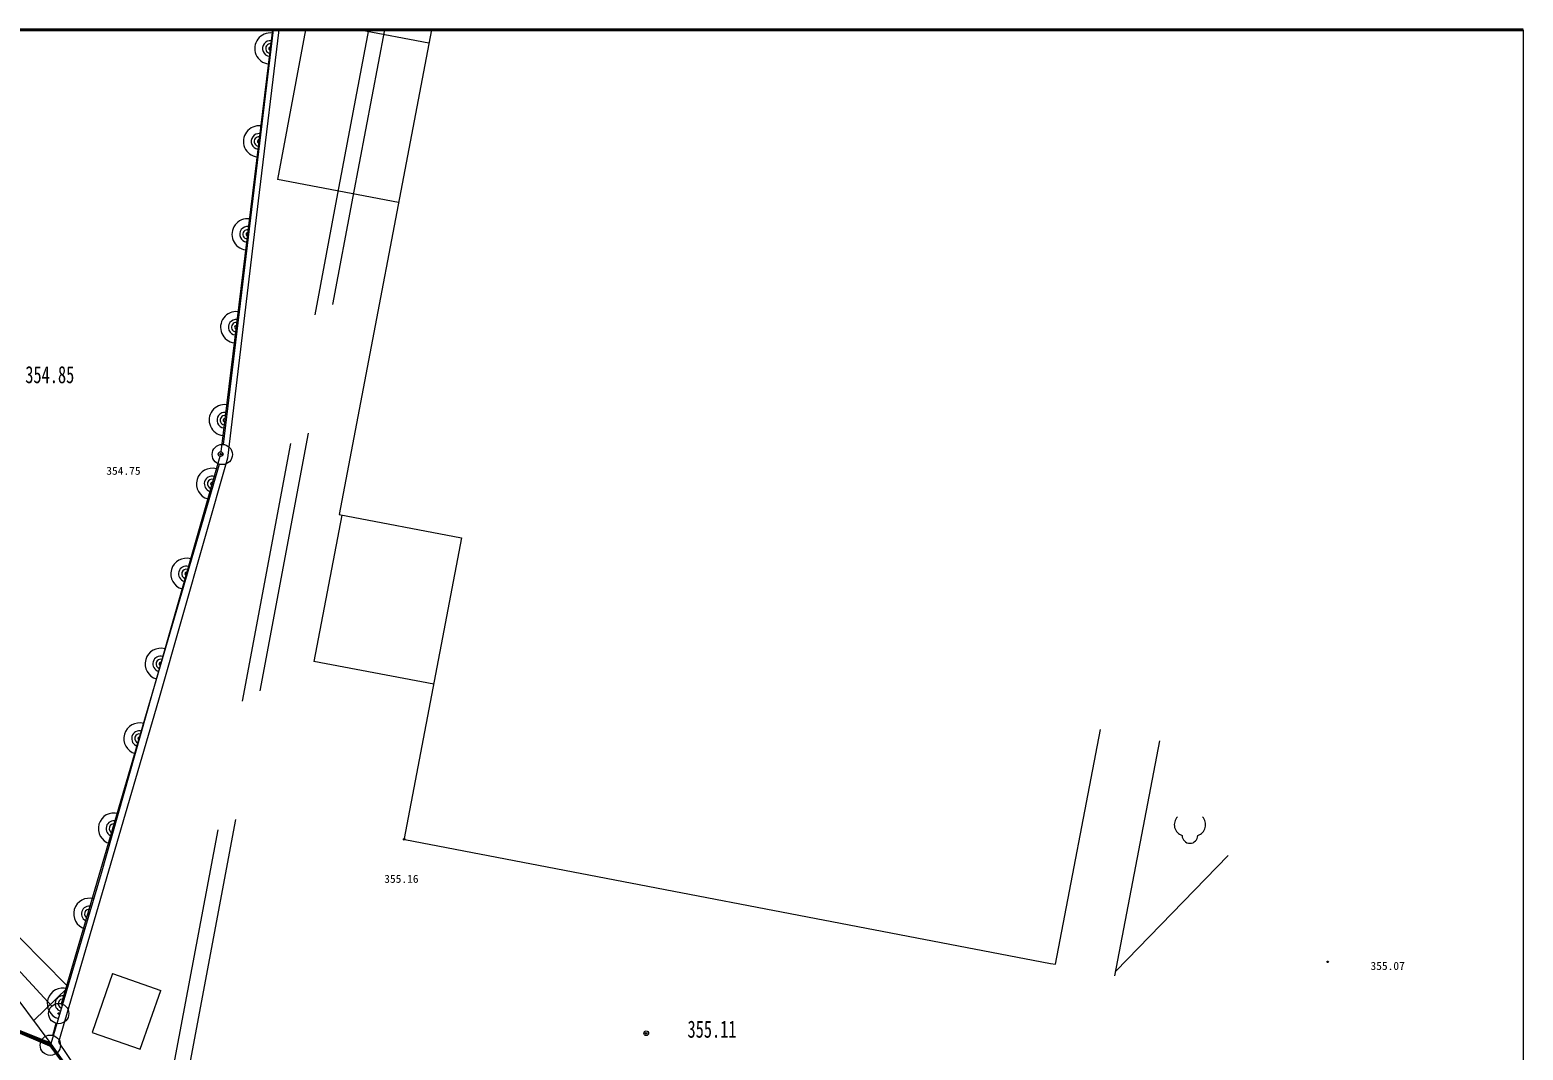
# Model space of a CAD drawing. Units: millimetres, scale not verified. Extents: x -107452 to -15605, y -69331 to 60056.
# Drawn here: x -63487 to -15605, y 27359 to 60056 of the extents above; entities that cross this region are included whole.
import ezdxf
from ezdxf.enums import TextEntityAlignment as Align

# ---------------------------------------------------------------- set-up
doc = ezdxf.new("R2010")
doc.units = ezdxf.units.MM
doc.header["$LTSCALE"] = 1000
doc.linetypes.add('USER1', pattern=[12.6, 8.4, -4.2])
doc.linetypes.add('USER3', pattern=[50.5, 30, -9, 2.5, -9])
for name, color, linetype, lineweight in [('0-0_0', 7, 'Continuous', 18), ('0-6_現況図_全図面_', 7, 'Continuous', 18), ('0-7', 7, 'Continuous', 40), ('8-0', 6, 'Continuous', 40)]:
    doc.layers.add(name, color=color, linetype=linetype, lineweight=lineweight)
doc.styles.add('ＭＳ ゴシック', font='')
doc.styles.get('ＭＳ ゴシック').set_extended_font_data('MS Gothic')

msp = doc.modelspace()

# ---------------------------------------------------------------- linework, layer by layer
at = {"layer": '0-0_0'}
msp.add_lwpolyline([(-15605, 60056), (-15605, -69331), (-30762, -69331), (-107452, -69331)], dxfattribs=at)
for centre, radius in [((-57316, 46447), 325), ((-57371, 46459), 75), ((-57371, 46459), 25), ((-57316, 46447), 25), ((-51484, 34115), 25), ((-51484, 34115), 25), ((-21874, 30189), 25), ((-21874, 30189), 25), ((-62562, 28532), 325), ((-62562, 28532), 25), ((-62831, 27516), 325), ((-43724, 27898), 75), ((-43724, 27898), 25), ((-62831, 27516), 25)]:
    msp.add_circle(centre, radius, dxfattribs=at)
at = {"layer": '0-6_現況図_全図面_'}
for p, q in [((-55704, 60056), (-57362, 46534)), ((-55704, 60056), (-57362, 46534)), ((-57278, 46770), (-55677, 60056)), ((-54648, 60056), (-55550, 55263)), ((-50694, 59626), (-52952, 60056)), ((-51664, 54524), (-55550, 55263)), ((-62471, 28844), (-57408, 46135)), ((-53487, 44508), (-54378, 39817)), ((-50539, 39087), (-54378, 39817)), ((-30604, 30109), (-29161, 37634)), ((-28693, 29741), (-27250, 37266)), ((-69946, 36497), (-62783, 28771)), ((-51460, 34111), (-30762, 30139)), ((-28662, 29885), (-25062, 33596)), ((-60836, 29813), (-59292, 29275)), ((-30762, 30139), (-30604, 30109)), ((-63362, 28307), (-62280, 29360)), ((-59950, 27385), (-59292, 29275)), ((-62748, 27830), (-62646, 28218))]:
    msp.add_line(p, q, dxfattribs=at)
at = {"layer": '0-6_現況図_全図面_', "linetype": 'USER1'}
for p, q in [((-65849, 33026), (-62311, 29436)), ((-64340, 29609), (-62811, 27556))]:
    msp.add_line(p, q, dxfattribs=at)
at = {"layer": '0-6_現況図_全図面_', "linetype": 'USER3'}
msp.add_lwpolyline([(-55507, 60056), (-56132, 54849), (-57149, 46330), (-59367, 38573), (-62566, 27617), (-62015, 26789), (-58279, 25717), (-52669, 23541), (-49067, 21918), (-48487, 21708)], dxfattribs=at)
at = {"layer": '0-6_現況図_全図面_', "linetype": 'USER1'}
for points in [[(-59005, 26162), (-53612, 54811), (-52619, 60056)], [(-30762, 16629), (-58435, 26490), (-53121, 54718), (-52110, 60056)]]:
    msp.add_lwpolyline(points, dxfattribs=at)
at = {"layer": '0-6_現況図_全図面_'}
for points in [[(-50612, 60056), (-53565, 44523), (-49647, 43778), (-51480, 34140)], [(-57392, 46387), (-59564, 38785), (-61200, 33018), (-62811, 27556), (-62247, 26764)], [(-57392, 46387), (-59564, 38785), (-61200, 33018), (-62811, 27556), (-62247, 26764)], [(-60836, 29813), (-61494, 27923), (-59950, 27385)]]:
    msp.add_lwpolyline(points, dxfattribs=at)
for centre, radius, start, end in [((-55777, 59459), 500, 83.0074, 263.0074), ((-55777, 59459), 250, 83.0074, 263.0074), ((-55777, 59459), 150, 83.0074, 263.0074), ((-55777, 59459), 50, 83.0074, 263.0074), ((-56142, 56482), 500, 83.0074, 263.0074), ((-56142, 56482), 250, 83.0074, 263.0074), ((-56142, 56482), 150, 83.0074, 263.0074), ((-56142, 56482), 50, 83.0074, 263.0074), ((-56507, 53504), 500, 83.0074, 263.0074), ((-56507, 53504), 250, 83.0074, 263.0074), ((-56507, 53504), 150, 83.0074, 263.0074), ((-56507, 53504), 50, 83.0074, 263.0074), ((-56873, 50526), 500, 83.0074, 263.0074), ((-56873, 50526), 250, 83.0074, 263.0074), ((-56873, 50526), 150, 83.0074, 263.0074), ((-56873, 50526), 50, 83.0074, 263.0074), ((-57238, 47548), 500, 83.0074, 263.0074), ((-57238, 47548), 250, 83.0074, 263.0074), ((-57238, 47548), 150, 83.0074, 263.0074), ((-57238, 47548), 50, 83.0074, 263.0074), ((-57644, 45507), 500, 74.0516, 254.0516), ((-57644, 45507), 250, 74.0516, 254.0516), ((-57644, 45507), 150, 74.0516, 254.0516), ((-57644, 45507), 50, 74.0516, 254.0516), ((-58468, 42622), 500, 74.0516, 254.0516), ((-58468, 42622), 250, 74.0516, 254.0516), ((-58468, 42622), 150, 74.0516, 254.0516), ((-58468, 42622), 50, 74.0516, 254.0516), ((-59292, 39738), 500, 74.0516, 254.0516), ((-59292, 39738), 250, 74.0516, 254.0516), ((-59292, 39738), 150, 74.0516, 254.0516), ((-59292, 39738), 50, 74.0516, 254.0516), ((-59973, 37345), 500, 74.1623, 254.1623), ((-59973, 37345), 250, 74.1623, 254.1623), ((-59973, 37345), 150, 74.1623, 254.1623), ((-59973, 37345), 50, 74.1623, 254.1623), ((-60792, 34459), 500, 74.1623, 254.1623), ((-60792, 34459), 250, 74.1623, 254.1623), ((-60792, 34459), 150, 74.1623, 254.1623), ((-60792, 34459), 50, 74.1623, 254.1623), ((-26427, 34584), 364, 135.7958, 252.2769), ((-26149, 34584), 364, 287.7231, 44.2042), ((-26288, 34238), 250, 180.0001, 359.9999), ((-61582, 31726), 500, 73.5667, 253.5667), ((-61582, 31726), 250, 73.5667, 253.5667), ((-61582, 31726), 150, 73.5667, 253.5667), ((-61582, 31726), 50, 73.5667, 253.5667), ((-62430, 28848), 500, 73.5667, 253.5667), ((-62430, 28848), 250, 73.5667, 253.5667), ((-62430, 28848), 150, 73.5667, 253.5667), ((-62430, 28848), 50, 73.5667, 253.5667)]:
    msp.add_arc(centre, radius, start, end, dxfattribs=at)
at = {"layer": '0-7'}
for p, q in [((-15605, 60056), (-107452, 60056)), ((-65044, 28455), (-62811, 27556))]:
    msp.add_line(p, q, dxfattribs=at)
at = {"layer": '8-0'}
msp.add_lwpolyline([(-62214, 26693), (-62832, 27515), (-65044, 28455), (-68878, 32141), (-72220, 35406), (-74582, 36605), (-75946, 37191), (-77505, 40631), (-85793, 38890), (-84044, 31022), (-83571, 19121), (-84586, 12038), (-86334, 6293), (-86097, -27978), (-86004, -33579), (-85659, -34759), (-84642, -36143), (-83255, -36855), (-80632, -37604), (-75183, -39902), (-68361, -43036), (-25098, 12176)], dxfattribs=at)

# ---------------------------------------------------------------- texts
at = {"layer": '0-6_現況図_全図面_', "style": 'ＭＳ ゴシック'}
for s, height, width, p in [('354.85', 549.9, 0.7, (-63634, 48568)), ('354.75', 256.6, 1.05, (-61036, 45721)), ('355.16', 256.6, 1.05, (-52124, 32644)), ('355.07', 256.6, 1.05, (-20499, 29852)), ('355.11', 549.9, 0.7, (-42400, 27592))]:
    msp.add_text(s, height=height, dxfattribs=dict(at, width=width)).set_placement(p, align=Align.BOTTOM_LEFT)

doc.saveas('drawing.dxf')
